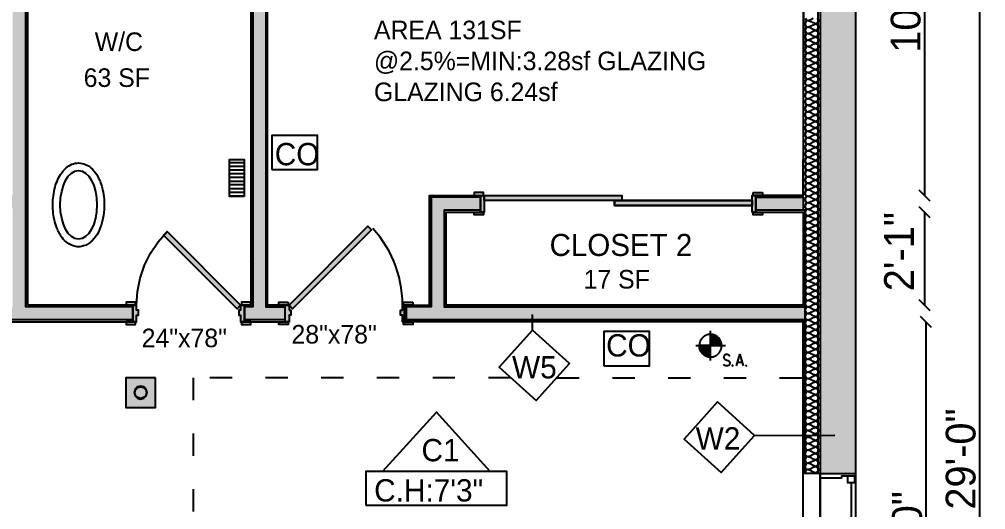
# Model space of a CAD drawing. Header units: inches. Extents: x 120 to 1121, y -124 to 610.
# Drawn here: x 659.7 to 919.9, y 311.3 to 443.3 of the extents above; entities that cross this region are included whole.
import ezdxf

# ---------------------------------------------------------------- set-up
doc = ezdxf.new("R2010")
doc.units = ezdxf.units.IN
doc.header["$LTSCALE"] = 0.5
doc.header["$MEASUREMENT"] = 0
doc.linetypes.add('ACAD_ISO03W100', pattern=[30, 12, -18])
doc.dimstyles.get("Standard").update_dxf_attribs({"dimtxt": 8, "dimasz": 3, "dimexe": 0.18, "dimexo": 0.0625, "dimgap": 1.03125, "dimtad": 1, "dimdec": 4, "dimzin": 0, "dimdsep": 46, "dimlunit": 4, "dimtxsty": 'Standard', "dimblk": 'ARCHTICK', "dimcen": 0.09, "dimse1": 1, "dimse2": 1, "dimclrd": 256, "dimclrt": 256, "dimadec": 0, "dimazin": 0, "dimtfac": 1, "dimtdec": 4, "dimtofl": 0, "dimtmove": 2, "dimatfit": 3, "dimfxl": 1, "dimtolj": 1, "dimtzin": 0, "dimlwd": -1, "dimarcsym": 0})

# ---------------------------------------------------------------- blocks, each defined once
blk = doc.blocks.new('_ArchTick')
at = {"color": 0, "linetype": 'ByBlock', "const_width": 0.15}
blk.add_lwpolyline([(-0.5, -0.5), (0.5, 0.5)], dxfattribs=at)
blk = doc.blocks.new('*D29')
at = {"transparency": 16777216}
blk.add_line((918.23, 517.82), (918.23, 169.32), dxfattribs=at)
at = {"layer": 'Defpoints', "color": 0, "transparency": 16777216}
for p in [(870.79, 517.82), (822.72, 169.32), (918.23, 169.32)]:
    blk.add_point(p, dxfattribs=at)
at = {"transparency": 16777216, "xscale": 3, "yscale": 3, "zscale": 3}
for p, rotation in [((918.23, 517.82), 90), ((918.23, 169.32), 270)]:
    blk.add_blockref('_ArchTick', p, dxfattribs=dict(at, rotation=rotation))
at = {"transparency": 16777216, "insert": (913.2, 324.9), "char_height": 8, "attachment_point": 5, "rotation": 90}
blk.add_mtext('\\A1;29\'-0"', dxfattribs=at)
blk = doc.blocks.new('*D30')
at = {"transparency": 16777216}
blk.add_line((903.42, 517.82), (903.42, 395.89), dxfattribs=at)
at = {"layer": 'Defpoints', "color": 0, "transparency": 16777216}
for p in [(870.79, 517.82), (870.79, 395.89), (903.42, 395.89)]:
    blk.add_point(p, dxfattribs=at)
at = {"transparency": 16777216, "xscale": 3, "yscale": 3, "zscale": 3}
for p, rotation in [((903.42, 517.82), 90), ((903.42, 395.89), 270)]:
    blk.add_blockref('_ArchTick', p, dxfattribs=dict(at, rotation=rotation))
at = {"transparency": 16777216, "insert": (898.39, 456.85), "char_height": 8, "attachment_point": 5, "rotation": 90}
blk.add_mtext('\\A1;10\'-1 3/4"', dxfattribs=at)
blk = doc.blocks.new('*D31')
at = {"transparency": 16777216}
blk.add_line((903.8, 361.84), (903.8, 243.42), dxfattribs=at)
at = {"layer": 'Defpoints', "color": 0, "transparency": 16777216}
for p in [(870.79, 361.84), (870.79, 243.42), (903.8, 243.42)]:
    blk.add_point(p, dxfattribs=at)
at = {"transparency": 16777216, "xscale": 3, "yscale": 3, "zscale": 3}
for p, rotation in [((903.8, 361.84), 90), ((903.8, 243.42), 270)]:
    blk.add_blockref('_ArchTick', p, dxfattribs=dict(at, rotation=rotation))
at = {"transparency": 16777216, "insert": (898.77, 302.63), "char_height": 8, "attachment_point": 5, "rotation": 90}
blk.add_mtext('\\A1;9\'-10"', dxfattribs=at)
blk = doc.blocks.new('*D51')
at = {"transparency": 16777216}
blk.add_line((903.42, 391.39), (903.42, 366.35), dxfattribs=at)
at = {"layer": 'Defpoints', "color": 0, "transparency": 16777216}
for p in [(870.79, 391.39), (870.79, 366.35), (903.42, 366.35)]:
    blk.add_point(p, dxfattribs=at)
at = {"transparency": 16777216, "xscale": 3, "yscale": 3, "zscale": 3}
for p, rotation in [((903.42, 391.39), 90), ((903.42, 366.35), 270)]:
    blk.add_blockref('_ArchTick', p, dxfattribs=dict(at, rotation=rotation))
at = {"transparency": 16777216, "insert": (896.56, 380.74), "char_height": 8, "attachment_point": 5, "rotation": 90}
blk.add_mtext('\\A1;2\'-1"', dxfattribs=at)

msp = doc.modelspace()

# ---------------------------------------------------------------- hatches: boundary and pattern name
at = {"true_color": 0xf0f0f0}
h = msp.add_hatch(color=7, dxfattribs=at)
h.dxf.hatch_style = 1
h.paths.add_polyline_path([(604.90586, 532.3379), (477.83181, 532.3379), (477.83181, 522.32356), (604.90586, 522.32356)])
h.paths.add_polyline_path([(758.12522, 532.3379), (634.94887, 532.3379), (634.94887, 522.32356), (635.04029, 522.32356), (758.12522, 522.32356)])
h.paths.add_polyline_path([(884.83358, 532.3379), (788.16822, 532.3379), (788.23126, 522.32356), (793.53377, 522.32356), (875.29295, 522.32356), (875.29295, 521.82285), (875.29295, 517.81709), (875.29295, 378.87561), (884.83358, 378.84871)])
h = msp.add_hatch(color=7, dxfattribs=at)
h.dxf.hatch_style = 1
h.paths.add_polyline_path([(690.27808, 365.84954), (661.48688, 365.84954), (661.48688, 366.35026), (661.48688, 517.81709), (657.98185, 517.81709), (657.98185, 395.89255), (657.48112, 395.89255), (655.47828, 395.89255), (655.47828, 392.38753), (657.48112, 392.38753), (657.98185, 392.38753), (657.98185, 366.35026), (657.98185, 365.84954), (590.88579, 365.84954), (590.88579, 366.35026), (590.88579, 392.38753), (591.3865, 392.38753), (593.38938, 392.38753), (593.38938, 395.89255), (591.3865, 395.89255), (590.88579, 395.89255), (587.38078, 395.89255), (587.38078, 366.35026), (587.38078, 365.84954), (581.62254, 365.84954), (581.62254, 362.34453), (690.27808, 362.34453)])
h.paths.add_polyline_path([(726.07935, 517.81717), (722.57436, 517.81717), (722.57433, 366.35026), (722.57433, 365.84954), (720.32111, 365.84954), (720.32111, 362.34453), (731.33687, 362.34453), (731.33687, 365.84954), (726.07935, 365.84954), (726.07935, 366.35026)])
h.paths.add_polyline_path([(871.28722, 365.84954), (870.78652, 365.84954), (774.14815, 365.84954), (774.14815, 366.35026), (774.14815, 391.88681), (774.64888, 391.88681), (783.91214, 391.88681), (783.91214, 395.39183), (774.64888, 395.39183), (774.14815, 395.39183), (770.64312, 395.39183), (770.64312, 366.35026), (770.64312, 365.84954), (763.88345, 365.84954), (763.88345, 362.34453), (870.78652, 362.34453), (871.28722, 362.34453)])
h.paths.add_polyline_path([(545.82128, 485.02017), (542.31626, 485.02017), (542.31626, 365.84954), (481.22916, 365.84954), (481.22917, 362.18747), (549.57665, 362.34453), (549.57665, 365.84954), (545.82128, 365.84954)])
at = {"true_color": 0xfcfcfc}
h = msp.add_hatch(color=7, dxfattribs=at)
h.dxf.hatch_style = 1
h.paths.add_polyline_path([(858.01824, 395.89255), (857.0168, 395.89255), (857.0168, 391.38611), (858.01824, 391.38611)])
h.paths.add_polyline_path([(859.77073, 396.64364), (857.26715, 396.64364), (857.26715, 395.89255), (858.01824, 395.89255), (859.77073, 395.89255)])
h.paths.add_polyline_path([(859.77073, 391.38611), (857.26715, 391.38611), (857.26715, 390.63502), (859.77073, 390.63502)])
h.paths.add_polyline_path([(784.6632, 391.38611), (783.91214, 391.38611), (782.15962, 391.38611), (782.15962, 390.63502), (784.6632, 390.63502)])
h.paths.add_polyline_path([(784.91358, 395.89255), (783.91214, 395.89255), (783.91214, 391.38611), (784.91358, 391.38611)])
h.paths.add_polyline_path([(784.6632, 396.64364), (782.15962, 396.64364), (782.15962, 395.89255), (784.6632, 395.89255)])
h = msp.add_hatch(color=7, dxfattribs=at)
h.dxf.hatch_style = 1
h.paths.add_polyline_path([(821.96661, 395.89255), (784.91358, 395.89255), (784.91358, 394.51558), (821.96661, 394.51558)])
h = msp.add_hatch(color=7, dxfattribs=at)
h.dxf.hatch_style = 1
h.paths.add_polyline_path([(857.0168, 394.51558), (819.96374, 394.51558), (819.96374, 393.13861), (857.0168, 393.13861)])
h = msp.add_hatch(color=7, dxfattribs=at)
h.dxf.hatch_style = 1
h.paths.add_polyline_path([(870.78652, 395.39183), (858.01824, 395.39183), (858.01824, 391.88681), (870.78652, 391.88681)])
at = {"true_color": 0xf0f0f0}
h = msp.add_hatch(color=7, dxfattribs=at)
h.dxf.hatch_style = 1
h.paths.add_polyline_path([(699.4923, 386.17764), (698.58243, 385.14014), (718.346, 365.3766), (719.31967, 366.35026)])
h = msp.add_hatch(color=7, dxfattribs=at)
h.dxf.hatch_style = 1
h.paths.add_polyline_path([(754.49177, 386.55639), (753.58192, 387.59388), (732.3383, 366.35026), (733.31196, 365.3766)])
at = {"true_color": 0xfcfcfc}
h = msp.add_hatch(color=7, dxfattribs=at)
h.dxf.hatch_style = 1
h.paths.add_polyline_path([(884.83358, 378.84871), (875.29295, 378.87561), (875.29295, 330.51153), (875.29295, 321.03539), (884.83358, 321.03539)])
h = msp.add_hatch(color=7, dxfattribs=at)
h.dxf.hatch_style = 1
h.paths.add_polyline_path([(457.1944, 251.93645), (454.6908, 251.93645), (454.6908, 251.18539), (457.1944, 251.18539)])
h.paths.add_polyline_path([(457.94546, 249.8084), (457.44475, 249.8084), (457.44475, 251.18539), (457.1944, 251.18539), (457, 246.67893), (457.44475, 246.67893), (457.44475, 248.43144), (457.94546, 248.43144)])
h.paths.add_polyline_path([(457.1944, 251.18539), (456.44331, 251.18539), (456.44331, 246.67893), (457, 246.67893)])
h.paths.add_polyline_path([(457, 246.67893), (454.6908, 246.67893), (454.6908, 245.92786), (457, 245.92786)])
h.paths.add_polyline_path([(457.1944, 246.67893), (457, 246.67893), (457, 245.92786), (457.1944, 245.92786)])
h.paths.add_polyline_path([(490.49206, 251.18539), (489.49064, 251.18539), (489.49064, 249.8084), (488.98992, 249.8084), (488.98992, 248.43144), (489.49064, 248.43144), (489.49064, 246.67893), (490.49206, 246.67893)])
h.paths.add_polyline_path([(492.24456, 251.93645), (489.74098, 251.93645), (489.74098, 251.18539), (490.49206, 251.18539), (492.24456, 251.18539)])
h.paths.add_polyline_path([(492.24456, 246.67893), (490.49206, 246.67893), (489.74098, 246.67893), (489.74098, 245.92786), (492.24456, 245.92786)])
h.paths.add_polyline_path([(691.78025, 364.97329), (691.27952, 364.97329), (691.27952, 366.35026), (690.27808, 366.35026), (690.27808, 361.84381), (691.27952, 361.84381), (691.27952, 363.59631), (691.78025, 363.59631)])
h.paths.add_polyline_path([(691.02917, 367.10133), (688.52559, 367.10133), (688.52559, 366.35026), (691.02917, 366.35026)])
h.paths.add_polyline_path([(691.02917, 361.84381), (688.52559, 361.84381), (688.52559, 361.09273), (691.02917, 361.09273)])
h.paths.add_polyline_path([(720.32111, 366.35026), (719.31967, 366.35026), (719.31967, 364.97329), (718.81896, 364.97329), (718.81896, 363.59631), (719.31967, 363.59631), (719.31967, 361.84381), (720.32111, 361.84381)])
h.paths.add_polyline_path([(722.0736, 367.10133), (719.57002, 367.10133), (719.57002, 366.35026), (722.0736, 366.35026)])
h.paths.add_polyline_path([(722.0736, 361.84381), (719.57002, 361.84381), (719.57002, 361.09273), (722.0736, 361.09273)])
h.paths.add_polyline_path([(732.08795, 361.84381), (731.33687, 361.84381), (729.58437, 361.84381), (729.58437, 361.09273), (732.08795, 361.09273)])
h.paths.add_polyline_path([(732.08795, 367.10133), (729.58437, 367.10133), (729.58437, 366.35026), (731.33687, 366.35026), (732.08795, 366.35026)])
h.paths.add_polyline_path([(765.63598, 361.84381), (763.38273, 361.84381), (763.1324, 361.84381), (763.1324, 361.09273), (765.63598, 361.09273)])
h.paths.add_polyline_path([(765.63598, 367.10133), (763.1324, 367.10133), (763.1324, 366.35026), (763.88345, 366.35026), (765.63598, 366.35026)])
h.paths.add_polyline_path([(763.88345, 366.35026), (763.38273, 366.35026), (763.38273, 365.84954), (763.88345, 365.84954)])
h.paths.add_polyline_path([(763.88345, 362.34453), (763.38273, 362.34453), (763.38273, 361.84381), (763.88345, 361.84381)])
h = msp.add_hatch(color=256)
h.dxf.hatch_style = 1
h.paths.add_polyline_path([(763.88345, 365.84954), (763.38273, 365.84954), (763.38273, 362.34453), (763.88345, 362.34453)])
h.paths.add_polyline_path([(732.83904, 364.97329), (732.3383, 364.97329), (732.3383, 366.35026), (731.33687, 366.35026), (731.33687, 361.84381), (732.3383, 361.84381), (732.3383, 363.59631), (732.83904, 363.59631)])
h.paths.add_polyline_path([(763.38273, 366.35026), (762.88201, 366.35026), (762.88201, 364.97329), (762.38131, 364.97329), (762.38131, 363.59631), (762.88201, 363.59631), (762.88201, 361.84381), (763.38273, 361.84381)])
at = {"transparency": 33554559}
msp.add_hatch(color=256, dxfattribs=at).paths.add_polyline_path([(696.40285, 338.77166), (696.40285, 346.78314), (688.39138, 346.78314), (688.39138, 338.77166)])

# ---------------------------------------------------------------- linework, layer by layer
for p, q in [((661.98758, 366.35026), (661.98758, 517.81709)), ((722.0736, 517.81709), (722.0736, 366.35026)), ((870.78652, 517.81709), (870.78652, 395.89255)), ((661.67332, 435.86896), (661.98758, 435.86896)), ((871.28722, 424.61476), (871.26078, 424.56894)), ((722.21856, 422.78726), (722.0736, 422.53621)), ((870.99683, 413.85714), (870.78652, 413.49281)), ((661.74552, 410.33703), (661.48688, 409.88904)), ((661.67332, 405.10493), (661.98758, 405.10493)), ((777.73739, 395.89255), (777.6441, 395.73096)), ((857.26715, 395.89255), (857.26715, 396.64364)), ((857.26715, 396.64364), (859.77073, 396.64364)), ((859.77073, 395.89255), (857.26715, 395.89255)), ((859.77073, 396.64364), (859.77073, 395.89255)), ((870.78652, 395.89255), (859.77073, 395.89255)), ((770.64312, 393.85964), (770.64, 393.85422)), ((819.96374, 393.13861), (819.96374, 394.51558)), ((819.96374, 394.51558), (857.0168, 394.51558)), ((857.0168, 393.13861), (819.96374, 393.13861)), ((857.0168, 394.51558), (857.0168, 393.13861)), ((870.78652, 395.39183), (870.78652, 391.88681)), ((770.14242, 389.7229), (770.19347, 389.7229)), ((871.21346, 386.40976), (870.79048, 387.14243)), ((661.98758, 379.99227), (661.82539, 379.71133)), ((661.67332, 379.46822), (661.98758, 379.46822)), ((722.43517, 377.47963), (722.0736, 378.10589)), ((774.4748, 379.46822), (774.64888, 379.46822)), ((870.81278, 372.5196), (870.78652, 372.47409)), ((770.14242, 369.21354), (770.19347, 369.21354)), ((690.27808, 366.35026), (661.98758, 366.35026)), ((690.27808, 361.84381), (690.27808, 366.35026)), ((719.31967, 366.35026), (718.346, 365.3766)), ((718.346, 365.3766), (719.31967, 366.35026)), ((722.0736, 366.35026), (720.32111, 366.35026)), ((871.28722, 362.34453), (871.28722, 365.84954)), ((690.27808, 362.34453), (581.62254, 362.34453)), ((581.62254, 361.84381), (690.27808, 361.84381)), ((731.33687, 362.34453), (720.32111, 362.34453)), ((797.87217, 359.61288), (797.87217, 363.78248)), ((838.03229, 361.84381), (837.83087, 362.19267)), ((847.17657, 362.34453), (846.88748, 361.84381)), ((857.68175, 331.26108), (879.30284, 331.31505)), ((883.67996, 318.5318), (883.67996, 300.88152))]:
    msp.add_line(p, q)
at = {"linetype": 'ACAD_ISO03W100'}
msp.add_line((804.42541, 346.78314), (870.78652, 346.78314), dxfattribs=at)
for points in [[(598.71927, 522.32356), (477.83181, 522.32356), (477.83181, 532.3379), (884.83358, 532.3379), (884.83358, 228.90349), (837.23848, 228.90349), (875.29295, 228.90349), (885.30729, 228.90349)], [(793.53377, 522.32356), (788.16822, 522.32356), (875.29295, 522.32356), (875.29295, 521.82285), (875.29295, 517.81709), (875.29295, 330.51153), (875.29295, 265.8998), (875.29295, 278.97517), (870.78652, 278.97517)], [(874.79224, 321.03539), (874.79224, 330.51153), (874.79224, 517.81709), (874.79224, 518.31783), (874.79224, 521.82285), (793.53377, 521.82285), (788.25963, 521.82285)], [(690.27808, 365.84954), (661.48688, 365.84954), (661.48688, 366.35026), (661.48688, 517.81709), (657.98185, 517.81709), (661.48688, 517.81709)], [(720.32111, 366.35026), (720.32111, 361.84381), (731.33687, 361.84381), (731.33687, 366.35026), (726.58006, 366.35026), (726.58006, 517.81709)], [(722.57436, 517.81709), (722.57433, 366.35026), (722.57433, 365.84954), (720.32111, 365.84954)], [(726.07935, 517.81709), (726.07935, 366.35026), (726.07935, 365.84954), (731.33687, 365.84954)], [(858.01824, 395.39183), (870.78652, 395.39183), (870.78652, 395.39183), (871.28722, 517.81709), (871.28722, 518.31783), (793.53377, 518.31783), (788.25963, 518.31783)], [(716.30432, 404.78675), (720.30432, 404.78675)], [(716.30432, 403.74677), (720.30432, 403.74677)], [(716.30432, 402.78675), (720.30432, 402.78675)], [(716.30432, 401.74677), (720.30432, 401.74677)], [(716.30432, 400.78675), (720.30432, 400.78675)], [(716.30432, 399.74677), (720.30432, 399.74677)], [(716.30432, 398.78675), (720.30432, 398.78675)], [(716.30432, 397.74677), (720.30432, 397.74677)], [(716.30432, 396.78675), (720.30432, 396.78675)], [(716.30432, 395.74677), (720.30432, 395.74677)], [(871.28722, 361.84381), (763.38273, 361.84381), (763.38273, 366.35026), (770.14242, 366.35026), (770.14242, 395.89255), (770.64312, 395.89255), (774.64888, 395.89255), (782.15962, 395.89255), (784.6632, 395.89255), (784.6632, 396.64364), (782.15962, 396.64364), (782.15962, 395.89255)], [(783.91214, 395.89255), (783.91214, 391.38611), (783.91214, 395.89255), (784.91358, 395.89255), (821.96661, 395.89255), (821.96661, 394.51558), (784.91358, 394.51558), (784.91358, 395.89255), (784.91358, 391.38611), (783.91214, 391.38611)], [(858.01824, 391.38611), (858.01824, 395.89255), (858.01824, 391.38611), (857.0168, 391.38611), (857.0168, 395.89255), (858.01824, 395.89255)], [(783.91214, 395.39183), (774.64888, 395.39183), (774.14815, 395.39183), (770.64312, 395.39183), (770.64312, 366.35026), (770.64312, 365.84954), (763.38273, 365.84954)], [(783.91214, 391.88681), (774.64888, 391.88681), (774.14815, 391.88681), (774.14815, 366.35026), (774.14815, 365.84954), (870.78652, 365.84954), (871.28722, 365.84954), (871.28722, 391.88681), (870.78652, 391.88681), (858.01824, 391.88681)], [(859.77073, 391.38611), (859.77073, 390.63502), (857.26715, 390.63502), (857.26715, 391.38611), (859.77073, 391.38611), (870.78652, 391.38611), (870.78652, 366.35026), (774.64888, 366.35026), (774.64888, 391.38611), (782.15962, 391.38611), (784.6632, 391.38611), (784.6632, 390.63502), (782.15962, 390.63502), (782.15962, 391.38611)], [(691.27952, 366.35026), (691.5194, 370.01022), (692.23497, 373.60758), (693.41396, 377.08076), (695.03619, 380.37034), (697.07392, 383.42002), (699.4923, 386.17764)], [(871.28722, 321.03539), (871.28722, 330.51153), (871.28722, 362.34453), (870.78652, 362.34453), (763.38273, 362.34453)], [(822.71769, 169.31819), (789.26107, 169.31819), (822.71769, 169.31819), (822.71769, 238.91782), (822.71769, 242.92356), (822.71769, 243.42426), (870.78652, 243.42426), (870.78652, 278.97517), (870.78652, 321.03539), (870.78652, 361.84381)], [(845.83824, 351.40249), (845.83824, 359.44249)], [(845.83824, 358.39728), (846.40104, 358.39728), (845.83824, 358.39728)], [(841.81824, 355.42249), (849.85824, 355.42249)], [(850.98383, 352.52808), (850.74263, 352.84968), (850.42103, 353.01048), (849.93863, 353.01048), (849.61703, 352.84968), (849.37583, 352.52808), (849.37583, 352.28688), (849.45623, 351.96528), (849.61703, 351.88488), (849.77783, 351.72408), (850.50143, 351.40248), (850.74263, 351.24168), (850.82303, 351.16128), (850.98383, 350.83968), (850.98383, 350.43768), (850.74263, 350.11608), (850.42103, 349.95528), (849.93863, 349.95528), (849.61703, 350.11608), (849.37583, 350.43768)], [(852.83306, 349.95529), (853.71747, 353.01048), (854.60187, 349.95529)], [(851.78782, 350.27688), (851.62705, 350.11607), (851.78782, 349.95529), (851.86824, 350.11607)], [(853.15467, 351.00048), (854.28026, 351.00048)], [(855.40586, 350.27688), (855.32544, 350.11607), (855.40586, 349.95529), (855.56663, 350.11607)], [(786.5, 321.5), (772, 337.5), (757.5, 321.5)], [(884.83358, 278.97517), (875.29295, 278.97517), (875.29295, 321.03539), (870.78652, 321.03539)], [(873.77593, 321.03539), (874.20807, 321.16056), (874.43099, 321.03539)], [(884.83358, 320.2843), (881.0512, 320.2843), (881.0512, 319.7836), (875.29295, 319.7836), (875.29295, 321.03539), (884.83358, 321.03539), (884.83358, 278.97517), (875.29295, 278.97517), (875.29295, 280.22695), (881.0512, 280.22695)], [(884.55621, 320.2843), (884.55621, 318.5318), (882.80371, 318.5318), (882.80371, 320.2843)]]:
    msp.add_lwpolyline(points)
at = {"color": 254, "true_color": 0xdcdcdc}
for points in [[(874.53266, 443.65393), (874.75792, 443.21931), (874.75792, 442.70056), (874.53266, 442.26594), (874.20807, 442.0837), (873.42386, 442.31086), (872.6556, 442.73277), (871.8714, 442.95995), (871.5468, 442.77768), (871.32153, 442.34306), (871.32153, 441.82431), (871.5468, 441.38969), (871.8714, 441.20742), (872.6556, 441.43461), (873.42386, 441.85652), (874.20807, 442.0837), (874.53266, 441.90143), (874.75792, 441.46681), (874.75792, 440.94806), (874.53266, 440.51344), (874.20807, 440.33117), (873.42386, 440.55837), (872.6556, 440.98027), (871.8714, 441.20742), (871.5468, 441.02516), (871.32153, 440.59056), (871.32153, 440.07181), (871.5468, 439.63719), (871.8714, 439.45493), (872.6556, 439.68209), (873.42386, 440.10399), (874.20807, 440.33117), (874.53266, 440.14892), (874.75792, 439.71429), (874.75792, 439.19555), (874.53266, 438.76092), (874.20807, 438.57869), (873.42386, 438.80584), (872.6556, 439.22774), (871.8714, 439.45493), (871.5468, 439.27267), (871.32153, 438.83804), (871.32153, 438.3193), (871.5468, 437.88467), (871.8714, 437.70241), (872.6556, 437.92959), (873.42386, 438.35149), (874.20807, 438.57869), (874.53266, 438.39642), (874.75792, 437.9618), (874.75792, 437.44305), (874.53266, 437.00842), (874.20807, 436.82616), (873.42386, 437.05334), (872.6556, 437.47525), (871.8714, 437.70241), (871.5468, 437.52014), (871.32153, 437.08555), (871.32153, 436.5668), (871.5468, 436.13218), (871.8714, 435.94991), (872.6556, 436.17707), (873.42386, 436.59897), (874.20807, 436.82616), (874.53266, 436.64389), (874.75792, 436.20927), (874.75792, 435.69053), (874.53266, 435.25591), (874.20807, 435.07365), (873.42386, 435.30082), (872.6556, 435.72272), (871.8714, 435.94991), (871.5468, 435.76765), (871.32153, 435.33302), (871.32153, 434.81428), (871.5468, 434.37965), (871.8714, 434.19739), (872.6556, 434.42458), (873.42386, 434.84648), (874.20807, 435.07365), (874.53266, 434.89139), (874.75792, 434.45676), (874.75792, 433.93803), (874.53266, 433.50341), (874.20807, 433.32114), (873.42386, 433.54831), (872.6556, 433.97021), (871.8714, 434.19739), (871.5468, 434.01514), (871.32153, 433.58052), (871.32153, 433.06177), (871.5468, 432.62715), (871.8714, 432.44488), (872.6556, 432.67206), (873.42386, 433.09397), (874.20807, 433.32114), (874.53266, 433.13887), (874.75792, 432.70425), (874.75792, 432.18552), (874.53266, 431.7509), (874.20807, 431.56863), (873.42386, 431.79581), (872.6556, 432.21771), (871.8714, 432.44488), (871.5468, 432.26263), (871.32153, 431.828), (871.32153, 431.30925), (871.5468, 430.87463), (871.8714, 430.69237), (872.6556, 430.91956), (873.42386, 431.34146), (874.20807, 431.56863), (874.53266, 431.38637), (874.75792, 430.95174), (874.75792, 430.43301), (874.53266, 429.99838), (874.20807, 429.81613), (873.42386, 430.0433), (872.6556, 430.4652), (871.8714, 430.69237), (871.5468, 430.51012), (871.32153, 430.07549), (871.32153, 429.55675), (871.5468, 429.12213), (871.8714, 428.93988), (872.6556, 429.16705), (873.42386, 429.58895), (874.20807, 429.81613), (874.53266, 429.63386), (874.75792, 429.19924), (874.75792, 428.6805), (874.53266, 428.24588), (874.20807, 428.06361), (873.42386, 428.29078), (872.6556, 428.71269), (871.8714, 428.93988), (871.5468, 428.75761), (871.32153, 428.32299), (871.32153, 427.80424), (871.5468, 427.36962), (871.8714, 427.18736), (872.6556, 427.41453), (873.42386, 427.83644), (874.20807, 428.06361), (874.53266, 427.88135), (874.75792, 427.44672), (874.75792, 426.92799), (874.53266, 426.49337), (874.20807, 426.3111), (873.42386, 426.53828), (872.6556, 426.96018), (871.8714, 427.18736), (871.5468, 427.0051), (871.32153, 426.57047), (871.32153, 426.05173), (871.5468, 425.6171), (871.8714, 425.43485), (872.6556, 425.66203), (873.42386, 426.08393), (874.20807, 426.3111), (874.53266, 426.12884), (874.75792, 425.69421), (874.75792, 425.17549), (874.53266, 424.74085), (874.20807, 424.5586), (873.42386, 424.78577), (872.6556, 425.20767), (871.8714, 425.43485), (871.5468, 425.25259), (871.32153, 424.81797), (871.32153, 424.29922), (871.5468, 423.8646), (871.8714, 423.68235), (872.6556, 423.90952), (873.42386, 424.33142), (874.20807, 424.5586), (874.53266, 424.37633), (874.75792, 423.94171), (874.75792, 423.42297), (874.53266, 422.98835), (874.20807, 422.80608), (873.42386, 423.03325), (872.6556, 423.45516), (871.8714, 423.68235), (871.5468, 423.50008), (871.32153, 423.06546), (871.32153, 422.54671), (871.5468, 422.11209), (871.8714, 421.92984), (872.6556, 422.15701), (873.42386, 422.57891), (874.20807, 422.80608), (874.53266, 422.62382), (874.75792, 422.18921), (874.75792, 421.67046), (874.53266, 421.23584), (874.20807, 421.05357), (873.42386, 421.28075), (872.6556, 421.70265), (871.8714, 421.92984), (871.5468, 421.74757), (871.32153, 421.31295), (871.32153, 420.79421), (871.5468, 420.35958), (871.8714, 420.17733), (872.6556, 420.4045), (873.42386, 420.8264), (874.20807, 421.05357), (874.53266, 420.87131), (874.75792, 420.4367), (874.75792, 419.91796), (874.53266, 419.48333), (874.20807, 419.30107), (873.42386, 419.52824), (872.6556, 419.95014), (871.8714, 420.17733), (871.5468, 419.99507), (871.32153, 419.56044), (871.32153, 419.04169), (871.5468, 418.60707), (871.8714, 418.42482), (872.6556, 418.65199), (873.42386, 419.07389), (874.20807, 419.30107), (874.53266, 419.1188), (874.75792, 418.68419), (874.75792, 418.16545), (874.53266, 417.73082), (874.20807, 417.54856), (873.42386, 417.77573), (872.6556, 418.19764), (871.8714, 418.42482), (871.5468, 418.24255), (871.32153, 417.80793), (871.32153, 417.28918), (871.5468, 416.85456), (871.8714, 416.67231), (872.6556, 416.89949), (873.42386, 417.32139), (874.20807, 417.54856), (874.53266, 417.36629), (874.75792, 416.93168), (874.75792, 416.41293), (874.53266, 415.97831), (874.20807, 415.79605), (873.42386, 416.02322), (872.6556, 416.44512), (871.8714, 416.67231), (871.5468, 416.49005), (871.32153, 416.05542), (871.32153, 415.53668), (871.5468, 415.10205), (871.8714, 414.9198), (872.6556, 415.14697), (873.42386, 415.56887), (874.20807, 415.79605), (874.53266, 415.61379), (874.75792, 415.17917), (874.75792, 414.66043), (874.53266, 414.22581), (874.20807, 414.04354), (873.42386, 414.27071), (872.6556, 414.69261), (871.8714, 414.9198), (871.5468, 414.73754), (871.32153, 414.30291), (871.32153, 413.78417), (871.5468, 413.34954), (871.8714, 413.16729), (872.6556, 413.39446), (873.42386, 413.81637), (874.20807, 414.04354), (874.53266, 413.86127), (874.75792, 413.42667), (874.75792, 412.90792), (874.53266, 412.47329), (874.20807, 412.29103), (873.42386, 412.51821), (872.6556, 412.94011), (871.8714, 413.16729), (871.5468, 412.98502), (871.32153, 412.5504), (871.32153, 412.03165), (871.5468, 411.59703), (871.8714, 411.41478), (872.6556, 411.64196), (873.42386, 412.06386), (874.20807, 412.29103), (874.53266, 412.10877), (874.75792, 411.67415), (874.75792, 411.15541), (874.53266, 410.72078), (874.20807, 410.53852), (873.42386, 410.76571), (872.6556, 411.18759), (871.8714, 411.41478), (871.5468, 411.23252), (871.32153, 410.79789), (871.32153, 410.27915), (871.5468, 409.84453), (871.8714, 409.66228), (872.6556, 409.88944), (873.42386, 410.31134), (874.20807, 410.53852), (874.53266, 410.35626), (874.75792, 409.92165), (874.75792, 409.4029), (874.53266, 408.96828), (874.20807, 408.78601), (873.42386, 409.0132), (872.6556, 409.43509), (871.8714, 409.66228), (871.5468, 409.48001), (871.32153, 409.04539), (871.32153, 408.52664), (871.5468, 408.09201), (871.8714, 407.90976), (872.6556, 408.13693), (873.42386, 408.55884), (874.20807, 408.78601), (874.53266, 408.60374), (874.75792, 408.16914), (874.75792, 407.65039), (874.53266, 407.21577), (874.20807, 407.0335), (873.42386, 407.26069), (872.6556, 407.68258), (871.8714, 407.90976), (871.5468, 407.72749), (871.32153, 407.29287), (871.32153, 406.77413), (871.5468, 406.3395), (871.8714, 406.15725), (872.6556, 406.38443), (873.42386, 406.80633), (874.20807, 407.0335), (874.53266, 406.85125), (874.75792, 406.41662), (874.75792, 405.89789), (874.53266, 405.46325), (874.20807, 405.281), (873.42386, 405.50818), (872.6556, 405.93006), (871.8714, 406.15725), (871.5468, 405.97499), (871.32153, 405.54037), (871.32153, 405.02162), (871.5468, 404.58701), (871.8714, 404.40475), (872.6556, 404.63192), (873.42386, 405.05382), (874.20807, 405.281), (874.53266, 405.09874), (874.75792, 404.66412), (874.75792, 404.14537), (874.53266, 403.71075), (874.20807, 403.52848), (873.42386, 403.75567), (872.6556, 404.17756), (871.8714, 404.40475), (871.5468, 404.22248), (871.32153, 403.78786), (871.32153, 403.26911), (871.5468, 402.8345), (871.8714, 402.65223), (872.6556, 402.87941), (873.42386, 403.30131), (874.20807, 403.52848), (874.53266, 403.34623), (874.75792, 402.91161), (874.75792, 402.39286), (874.53266, 401.95824), (874.20807, 401.77597), (873.42386, 402.00316), (872.6556, 402.42505), (871.8714, 402.65223), (871.5468, 402.46997), (871.32153, 402.03534), (871.32153, 401.51661), (871.5468, 401.08199), (871.8714, 400.89973), (872.6556, 401.1269), (873.42386, 401.5488), (874.20807, 401.77597), (874.53266, 401.59373), (874.75792, 401.15909), (874.75792, 400.64036), (874.53266, 400.20573), (874.20807, 400.02347), (873.42386, 400.25065), (872.6556, 400.67255), (871.8714, 400.89973), (871.5468, 400.71746), (871.32153, 400.28284), (871.32153, 399.76409), (871.5468, 399.32949), (871.8714, 399.14722), (872.6556, 399.37439), (873.42386, 399.79629), (874.20807, 400.02347), (874.53266, 399.84121), (874.75792, 399.40659), (874.75792, 398.88784), (874.53266, 398.45322), (874.20807, 398.27095), (873.42386, 398.49814), (872.6556, 398.92005), (871.8714, 399.14722), (871.5468, 398.96495), (871.32153, 398.53033), (871.32153, 398.01158), (871.5468, 397.57697), (871.8714, 397.39471), (872.6556, 397.62188), (873.42386, 398.04378), (874.20807, 398.27095), (874.53266, 398.0887), (874.75792, 397.65408), (874.75792, 397.13533), (874.53266, 396.70071), (874.20807, 396.51845), (873.42386, 396.74564), (872.6556, 397.16754), (871.8714, 397.39471), (871.5468, 397.21245), (871.32153, 396.77782), (871.32153, 396.25908), (871.5468, 395.82446), (871.8714, 395.6422), (872.6556, 395.86937), (873.42386, 396.29127), (874.20807, 396.51845), (874.53266, 396.3362), (874.75792, 395.90157), (874.75792, 395.38283), (874.53266, 394.94821), (874.20807, 394.76594), (873.42386, 394.99312), (872.6556, 395.41502), (871.8714, 395.6422), (871.5468, 395.45993), (871.32153, 395.02531), (871.32153, 394.50656), (871.5468, 394.07196), (871.8714, 393.88969), (872.6556, 394.11686), (873.42386, 394.53877), (874.20807, 394.76594), (874.53266, 394.58369), (874.75792, 394.14906), (874.75792, 393.63032), (874.53266, 393.19569), (874.20807, 393.01343), (873.42386, 393.24061), (872.6556, 393.66252), (871.8714, 393.88969), (871.5468, 393.70742), (871.32153, 393.2728), (871.32153, 392.75405), (871.5468, 392.31944), (871.8714, 392.13718), (872.6556, 392.36436), (873.42386, 392.78626), (874.20807, 393.01343), (874.53266, 392.83117), (874.75792, 392.39655), (874.75792, 391.87781), (874.53266, 391.44318), (874.20807, 391.26092), (873.42386, 391.48811), (872.6556, 391.91001), (871.8714, 392.13718), (871.5468, 391.95492), (871.32153, 391.52029), (871.32153, 391.00155), (871.5468, 390.56693), (871.8714, 390.38467), (872.6556, 390.61184), (873.42386, 391.03374), (874.20807, 391.26092), (874.53266, 391.07867), (874.75792, 390.64405), (874.75792, 390.1253), (874.53266, 389.69068), (874.20807, 389.50841), (873.42386, 389.73559), (872.6556, 390.15749), (871.8714, 390.38467), (871.5468, 390.20241), (871.32153, 389.76778), (871.32153, 389.24905), (871.5468, 388.81443), (871.8714, 388.63216), (872.6556, 388.85933), (873.42386, 389.28124), (874.20807, 389.50841), (874.53266, 389.32616), (874.75792, 388.89153), (874.75792, 388.37279), (874.53266, 387.93816), (874.20807, 387.7559), (873.42386, 387.98309), (872.6556, 388.40499), (871.8714, 388.63216), (871.5468, 388.44989), (871.32153, 388.01527), (871.32153, 387.49654), (871.5468, 387.06192), (871.8714, 386.87965), (872.6556, 387.10683), (873.42386, 387.52873), (874.20807, 387.7559), (874.53266, 387.57365), (874.75792, 387.13902), (874.75792, 386.62028), (874.53266, 386.18565), (874.20807, 386.00339), (873.42386, 386.23058), (872.6556, 386.65248), (871.8714, 386.87965), (871.5468, 386.69739), (871.32153, 386.26277), (871.32153, 385.74404), (871.5468, 385.30941), (871.8714, 385.12715), (872.6556, 385.35431), (873.42386, 385.77621), (874.20807, 386.00339), (874.53266, 385.82114), (874.75792, 385.38652), (874.75792, 384.86777), (874.53266, 384.43315), (874.20807, 384.2509), (873.42386, 384.47807), (872.6556, 384.89997), (871.8714, 385.12715), (871.5468, 384.94488), (871.32153, 384.51025), (871.32153, 383.99152), (871.5468, 383.5569), (871.8714, 383.37463), (872.6556, 383.60181), (873.42386, 384.02371), (874.20807, 384.2509), (874.53266, 384.06863), (874.75792, 383.63401), (874.75792, 383.11526), (874.53266, 382.68064), (874.20807, 382.49838), (873.42386, 382.72556), (872.6556, 383.14746), (871.8714, 383.37463), (871.5468, 383.19237), (871.32153, 382.75774), (871.32153, 382.23901), (871.5468, 381.80439), (871.8714, 381.62213), (872.6556, 381.8493), (873.42386, 382.2712), (874.20807, 382.49838), (874.53266, 382.31613), (874.75792, 381.88149), (874.75792, 381.36276), (874.53266, 380.92813), (874.20807, 380.74588), (873.42386, 380.97305), (872.6556, 381.39495), (871.8714, 381.62213), (871.5468, 381.43986), (871.32153, 381.00524), (871.32153, 380.48651), (871.5468, 380.05188), (871.8714, 379.86962), (872.6556, 380.09679), (873.42386, 380.51869), (874.20807, 380.74588), (874.53266, 380.56361), (874.75792, 380.12899), (874.75792, 379.61024), (874.53266, 379.17562), (874.20807, 378.99337), (873.42386, 379.22054), (872.6556, 379.64245), (871.8714, 379.86962), (871.5468, 379.68735), (871.32153, 379.25273), (871.32153, 378.73399), (871.5468, 378.29937), (871.8714, 378.1171), (872.6556, 378.34428), (873.42386, 378.76618), (874.20807, 378.99337), (874.53266, 378.8111), (874.75792, 378.37648), (874.75792, 377.85773), (874.53266, 377.42311), (874.20807, 377.24085), (873.42386, 377.46803), (872.6556, 377.88993), (871.8714, 378.1171), (871.5468, 377.93485), (871.32153, 377.50021), (871.32153, 376.98149), (871.5468, 376.54686), (871.8714, 376.3646), (872.6556, 376.59177), (873.42386, 377.01367), (874.20807, 377.24085), (874.53266, 377.0586), (874.75792, 376.62397), (874.75792, 376.10523), (874.53266, 375.6706), (874.20807, 375.48834), (873.42386, 375.71552), (872.6556, 376.13742), (871.8714, 376.3646), (871.5468, 376.18233), (871.32153, 375.74771), (871.32153, 375.22898), (871.5468, 374.79436), (871.8714, 374.61209), (872.6556, 374.83926), (873.42386, 375.26117), (874.20807, 375.48834), (874.53266, 375.30608), (874.75792, 374.87146), (874.75792, 374.35271), (874.53266, 373.91809), (874.20807, 373.73582), (873.42386, 373.96301), (872.6556, 374.38492), (871.8714, 374.61209), (871.5468, 374.42982), (871.32153, 373.9952), (871.32153, 373.47647), (871.5468, 373.04184), (871.8714, 372.85958), (872.6556, 373.08675), (873.42386, 373.50865), (874.20807, 373.73582), (874.53266, 373.55357), (874.75792, 373.11895), (874.75792, 372.60021), (874.53266, 372.16558), (874.20807, 371.98333), (873.42386, 372.21051), (872.6556, 372.63241), (871.8714, 372.85958), (871.5468, 372.67732), (871.32153, 372.24269), (871.32153, 371.72396), (871.5468, 371.28933), (871.8714, 371.10707), (872.6556, 371.33424), (873.42386, 371.75614), (874.20807, 371.98333), (874.53266, 371.80107), (874.75792, 371.36645), (874.75792, 370.8477), (874.53266, 370.41308), (874.20807, 370.23082), (873.42386, 370.45799), (872.6556, 370.87989), (871.8714, 371.10707), (871.5468, 370.9248), (871.32153, 370.49018), (871.32153, 369.97145), (871.5468, 369.53683), (871.8714, 369.35456), (872.6556, 369.58173), (873.42386, 370.00364), (874.20807, 370.23082), (874.53266, 370.04856), (874.75792, 369.61393), (874.75792, 369.09519), (874.53266, 368.66056), (874.20807, 368.47831), (873.42386, 368.70549), (872.6556, 369.12739), (871.8714, 369.35456), (871.5468, 369.17229), (871.32153, 368.73767), (871.32153, 368.21894), (871.5468, 367.78431), (871.8714, 367.60205), (872.6556, 367.82923), (873.42386, 368.25113), (874.20807, 368.47831), (874.53266, 368.29605), (874.75792, 367.86142), (874.75792, 367.34268), (874.53266, 366.90805), (874.20807, 366.72581), (873.42386, 366.95298), (872.6556, 367.37488), (871.8714, 367.60205), (871.5468, 367.41979), (871.32153, 366.98517), (871.32153, 366.46643), (871.5468, 366.03181), (871.8714, 365.84954), (872.6556, 366.07671), (873.42386, 366.49861), (874.20807, 366.72581), (874.53266, 366.54354), (874.75792, 366.10892), (874.75792, 365.59017), (874.53266, 365.15555), (874.20807, 364.97329), (873.42386, 365.20046), (872.6556, 365.62237), (871.8714, 365.84954), (871.5468, 365.66728), (871.32153, 365.23267), (871.32153, 364.71392), (871.5468, 364.2793), (871.8714, 364.09703), (872.6556, 364.32421), (873.42386, 364.74611), (874.20807, 364.97329), (874.53266, 364.79103), (874.75792, 364.3564), (874.75792, 363.83766), (874.53266, 363.40303), (874.20807, 363.22078), (873.42386, 363.44796), (872.6556, 363.86986), (871.8714, 364.09703), (871.5468, 363.91477), (871.32153, 363.48016), (871.32153, 362.96141), (871.5468, 362.52679), (871.8714, 362.34453), (872.6556, 362.5717), (873.42386, 362.9936), (874.20807, 363.22078), (874.53266, 363.03852), (874.75792, 362.60389), (874.75792, 362.08515), (874.53266, 361.65053), (874.20807, 361.46828), (873.42386, 361.69545), (872.6556, 362.11735), (871.8714, 362.34453), (871.5468, 362.16226), (871.32153, 361.72765), (871.32153, 361.20891), (871.5468, 360.77428), (871.8714, 360.59201), (872.6556, 360.81918), (873.42386, 361.24109), (874.20807, 361.46828), (874.53266, 361.28601), (874.75792, 360.85139), (874.75792, 360.33264), (874.53266, 359.89802), (874.20807, 359.71577), (873.42386, 359.94294), (872.6556, 360.36485), (871.8714, 360.59201), (871.5468, 360.40975), (871.32153, 359.97514), (871.32153, 359.45639), (871.5468, 359.02177), (871.8714, 358.8395), (872.6556, 359.06668), (873.42386, 359.48858), (874.20807, 359.71577), (874.53266, 359.5335), (874.75792, 359.09888), (874.75792, 358.58013), (874.53266, 358.14551), (874.20807, 357.96325), (873.42386, 358.19043), (872.6556, 358.61233), (871.8714, 358.8395), (871.5468, 358.65724), (871.32153, 358.22263), (871.32153, 357.70389), (871.5468, 357.26926), (871.8714, 357.087), (872.6556, 357.31417), (873.42386, 357.73607), (874.20807, 357.96325), (874.53266, 357.781), (874.75792, 357.34637), (874.75792, 356.82763), (874.53266, 356.393), (874.20807, 356.21075), (873.42386, 356.43792), (872.6556, 356.85982), (871.8714, 357.087), (871.5468, 356.90473), (871.32153, 356.47012), (871.32153, 355.95138), (871.5468, 355.51675), (871.8714, 355.33449), (872.6556, 355.56167), (873.42386, 355.98357), (874.20807, 356.21075), (874.53266, 356.02848), (874.75792, 355.59386), (874.75792, 355.07511), (874.53266, 354.64049), (874.20807, 354.45824), (873.42386, 354.68541), (872.6556, 355.10732), (871.8714, 355.33449), (871.5468, 355.15222), (871.32153, 354.71761), (871.32153, 354.19886), (871.5468, 353.76424), (871.8714, 353.58197), (872.6556, 353.80917), (873.42386, 354.23105), (874.20807, 354.45824), (874.53266, 354.27597), (874.75792, 353.84135), (874.75792, 353.32261), (874.53266, 352.88798), (874.20807, 352.70573), (873.42386, 352.9329), (872.6556, 353.3548), (871.8714, 353.58197), (871.5468, 353.39972), (871.32153, 352.9651), (871.32153, 352.44636), (871.5468, 352.01173), (871.8714, 351.82947), (872.6556, 352.05666), (873.42386, 352.47854), (874.20807, 352.70573), (874.53266, 352.52347), (874.75792, 352.08884), (874.75792, 351.5701), (874.53266, 351.13547), (874.20807, 350.95322), (873.42386, 351.18039), (872.6556, 351.60229), (871.8714, 351.82947), (871.5468, 351.64722), (871.32153, 351.2126), (871.32153, 350.69385), (871.5468, 350.25923), (871.8714, 350.07696), (872.6556, 350.30414), (873.42386, 350.72604), (874.20807, 350.95322), (874.53266, 350.77095), (874.75792, 350.33633), (874.75792, 349.81758), (874.53266, 349.38296), (874.20807, 349.20071), (873.42386, 349.42789), (872.6556, 349.84979), (871.8714, 350.07696), (871.5468, 349.89469), (871.32153, 349.46008), (871.32153, 348.94134), (871.5468, 348.50671), (871.8714, 348.32445), (872.6556, 348.55164), (873.42386, 348.97352), (874.20807, 349.20071), (874.53266, 349.01845), (874.75792, 348.58382), (874.75792, 348.06508), (874.53266, 347.63045), (874.20807, 347.44821), (873.42386, 347.67538), (872.6556, 348.09728), (871.8714, 348.32445), (871.5468, 348.14219), (871.32153, 347.70757), (871.32153, 347.18883), (871.5468, 346.75421), (871.8714, 346.57194), (872.6556, 346.79913), (873.42386, 347.22101), (874.20807, 347.44821), (874.53266, 347.26594), (874.75792, 346.83132), (874.75792, 346.31257), (874.53266, 345.87795), (874.20807, 345.69569), (873.42386, 345.92286), (872.6556, 346.34477), (871.8714, 346.57194), (871.5468, 346.38967), (871.32153, 345.95507), (871.32153, 345.43632), (871.5468, 345.0017), (871.8714, 344.81943), (872.6556, 345.04661), (873.42386, 345.46851), (874.20807, 345.69569), (874.53266, 345.51343), (874.75792, 345.0788), (874.75792, 344.56006), (874.53266, 344.12543), (874.20807, 343.94318), (873.42386, 344.17036), (872.6556, 344.59226), (871.8714, 344.81943), (871.5468, 344.63718), (871.32153, 344.20255), (871.32153, 343.68381), (871.5468, 343.24918), (871.8714, 343.06693), (872.6556, 343.29411), (873.42386, 343.716), (874.20807, 343.94318), (874.53266, 343.76092), (874.75792, 343.32629), (874.75792, 342.80755), (874.53266, 342.37293), (874.20807, 342.19068), (873.42386, 342.41785), (872.6556, 342.83975), (871.8714, 343.06693), (871.5468, 342.88467), (871.32153, 342.45005), (871.32153, 341.9313), (871.5468, 341.49668), (871.8714, 341.31441), (872.6556, 341.5416), (873.42386, 341.96349), (874.20807, 342.19068), (874.53266, 342.00841), (874.75792, 341.57379), (874.75792, 341.05504), (874.53266, 340.62043), (874.20807, 340.43816), (873.42386, 340.66533), (872.6556, 341.08724), (871.8714, 341.31441), (871.5468, 341.13216), (871.32153, 340.69754), (871.32153, 340.17879), (871.5468, 339.74417), (871.8714, 339.5619), (872.6556, 339.78909), (873.42386, 340.21098), (874.20807, 340.43816), (874.53266, 340.2559), (874.75792, 339.82127), (874.75792, 339.30253), (874.53266, 338.86792), (874.20807, 338.68565), (873.42386, 338.91283), (872.6556, 339.33473), (871.8714, 339.5619), (871.5468, 339.37965), (871.32153, 338.94503), (871.32153, 338.42629), (871.5468, 337.99166), (871.8714, 337.8094), (872.6556, 338.03658), (873.42386, 338.45848), (874.20807, 338.68565), (874.53266, 338.50339), (874.75792, 338.06877), (874.75792, 337.55002), (874.53266, 337.11541), (874.20807, 336.93315), (873.42386, 337.16032), (872.6556, 337.58222), (871.8714, 337.8094), (871.5468, 337.62715), (871.32153, 337.19252), (871.32153, 336.67377), (871.5468, 336.23915), (871.8714, 336.05688), (872.6556, 336.28407), (873.42386, 336.70597), (874.20807, 336.93315), (874.53266, 336.75088), (874.75792, 336.31626), (874.75792, 335.79751), (874.53266, 335.3629), (874.20807, 335.18064), (873.42386, 335.40781), (872.6556, 335.82972), (871.8714, 336.05688), (871.5468, 335.87463), (871.32153, 335.44001), (871.32153, 334.92126), (871.5468, 334.48664), (871.8714, 334.30437), (872.6556, 334.53157), (873.42386, 334.95347), (874.20807, 335.18064), (874.53266, 334.99837), (874.75792, 334.56375), (874.75792, 334.04501), (874.53266, 333.61039), (874.20807, 333.42813), (873.42386, 333.6553), (872.6556, 334.0772), (871.8714, 334.30437), (871.5468, 334.12213), (871.32153, 333.6875), (871.32153, 333.16876), (871.5468, 332.73413), (871.8714, 332.55187), (872.6556, 332.77905), (873.42386, 333.20095), (874.20807, 333.42813), (874.53266, 333.24587), (874.75792, 332.81124), (874.75792, 332.2925), (874.53266, 331.85789), (874.20807, 331.67562), (873.42386, 331.90279), (872.6556, 332.32469), (871.8714, 332.55187), (871.5468, 332.36962), (871.32153, 331.93499), (871.32153, 331.41625), (871.5468, 330.98162), (871.8714, 330.79936), (872.6556, 331.02654), (873.42386, 331.44845), (874.20807, 331.67562), (874.53266, 331.49335), (874.75792, 331.05873), (874.75792, 330.53998), (874.53266, 330.10537), (874.20807, 329.92311), (873.42386, 330.15029), (872.6556, 330.57219), (871.8714, 330.79936), (871.5468, 330.6171), (871.32153, 330.18248), (871.32153, 329.66373), (871.5468, 329.22911), (871.8714, 329.04685), (872.6556, 329.27404), (873.42386, 329.69594), (874.20807, 329.92311), (874.53266, 329.74085), (874.75792, 329.30622), (874.75792, 328.78748), (874.53266, 328.35286), (874.20807, 328.1706), (873.42386, 328.39777), (872.6556, 328.81967), (871.8714, 329.04685), (871.5468, 328.8646), (871.32153, 328.42997), (871.32153, 327.91123), (871.5468, 327.47661), (871.8714, 327.29434), (872.6556, 327.52152), (873.42386, 327.94342), (874.20807, 328.1706), (874.53266, 327.98834), (874.75792, 327.55371), (874.75792, 327.03497), (874.53266, 326.60036), (874.20807, 326.41809), (873.42386, 326.64526), (872.6556, 327.06717), (871.8714, 327.29434), (871.5468, 327.11209), (871.32153, 326.67747), (871.32153, 326.15872), (871.5468, 325.72409), (871.8714, 325.54183), (872.6556, 325.76901), (873.42386, 326.19092), (874.20807, 326.41809), (874.53266, 326.23582), (874.75792, 325.8012), (874.75792, 325.28245), (874.53266, 324.84785), (874.20807, 324.66558), (873.42386, 324.89276), (872.6556, 325.31466), (871.8714, 325.54183), (871.5468, 325.35958), (871.32153, 324.92495), (871.32153, 324.40621), (871.5468, 323.97158), (871.8714, 323.78932), (872.6556, 324.01651), (873.42386, 324.43841), (874.20807, 324.66558), (874.53266, 324.48332), (874.75792, 324.04869), (874.75792, 323.52995), (874.53266, 323.09533), (874.20807, 322.91308), (873.42386, 323.14025), (872.6556, 323.56215), (871.8714, 323.78932), (871.5468, 323.60707), (871.32153, 323.17245), (871.32153, 322.6537), (871.5468, 322.21908), (871.8714, 322.03681), (872.6556, 322.264), (873.42386, 322.6859), (874.20807, 322.91308), (874.53266, 322.73081), (874.75792, 322.29619), (874.75792, 321.77745), (874.53266, 321.34283), (874.20807, 321.16056), (873.42386, 321.38773), (872.6556, 321.80964), (871.8714, 322.03681), (871.5468, 321.85456), (871.32153, 321.41994), (871.32153, 321.03539)], [(871.32153, 443.57684), (871.5468, 443.14221), (871.8714, 442.95995), (872.6556, 443.1871), (873.42386, 443.60901)]]:
    msp.add_lwpolyline(points, dxfattribs=at)
for points in [[(727.67249, 402.82608), (739.96384, 402.82608), (739.96384, 412.03346), (727.67249, 412.03346)], [(720.30432, 395.58674), (716.30432, 395.58674), (716.30432, 405.58674), (720.30432, 405.58674)], [(857.0168, 394.51558), (819.96374, 394.51558), (819.96374, 393.13861), (857.0168, 393.13861)], [(699.4923, 386.1281), (698.58243, 385.14014), (718.346, 365.3766), (698.51861, 385.20397), (699.49229, 386.17765), (719.31967, 366.35026)], [(699.4923, 386.17764), (698.51861, 385.20397), (718.346, 365.3766), (719.31967, 366.35026)], [(732.3383, 366.35026), (753.58192, 387.59388), (754.55559, 386.62021), (733.31196, 365.3766), (754.55559, 386.62021), (753.58192, 387.59388)], [(691.02917, 367.10133), (688.52559, 367.10133), (688.52559, 366.35026), (691.02917, 366.35026)], [(722.0736, 367.10133), (719.57002, 367.10133), (719.57002, 366.35026), (722.0736, 366.35026)], [(732.08795, 367.10133), (732.08795, 366.35026), (729.58437, 366.35026), (729.58437, 367.10133)], [(765.63598, 367.10133), (765.63598, 366.35026), (763.1324, 366.35026), (763.1324, 367.10133)], [(691.27952, 366.35026), (690.27808, 366.35026), (690.27808, 361.84381), (691.27952, 361.84381), (691.27952, 363.59631), (691.78025, 363.59631), (691.78025, 364.97329), (691.27952, 364.97329)], [(719.31967, 366.35026), (719.31967, 364.97329), (718.81896, 364.97329), (718.81896, 363.59631), (719.31967, 363.59631), (719.31967, 361.84381), (720.32111, 361.84381), (720.32111, 366.35026)], [(732.3383, 364.97329), (732.83904, 364.97329), (732.83904, 363.59631), (732.3383, 363.59631), (732.3383, 361.84381), (731.33687, 361.84381), (731.33687, 366.35026), (732.3383, 366.35026)], [(733.31196, 365.3766), (732.3383, 366.35026)], [(763.88345, 366.35026), (763.88345, 361.84381), (762.88201, 361.84381), (762.88201, 363.59631), (762.38131, 363.59631), (762.38131, 364.97329), (762.88201, 364.97329), (762.88201, 366.35026)], [(691.02917, 361.84381), (688.52559, 361.84381), (688.52559, 361.09273), (691.02917, 361.09273)], [(722.0736, 361.84381), (719.57002, 361.84381), (719.57002, 361.09273), (722.0736, 361.09273)], [(732.08795, 361.84381), (732.08795, 361.09273), (729.58437, 361.09273), (729.58437, 361.84381)], [(765.63598, 361.84381), (765.63598, 361.09273), (763.1324, 361.09273), (763.1324, 361.84381)], [(797.87217, 359.61288), (788.87217, 349.61288), (798.87217, 340.61288), (807.87217, 350.61288)], [(817.08463, 350), (829.37598, 350), (829.37598, 359.20738), (817.08463, 359.20738)], [(846.40104, 358.39728), (845.83824, 358.39728), (846.96383, 358.23648)], [(845.83824, 358.39728), (846.96383, 358.23648), (845.83824, 358.23648)], [(846.96383, 358.23648), (845.83824, 358.23648), (847.52663, 357.91488)], [(845.83824, 358.23648), (847.52663, 357.91488), (845.83824, 357.91488)], [(847.52663, 357.91488), (845.83824, 357.91488), (847.92866, 357.51288)], [(845.83824, 357.91488), (847.92866, 357.51288), (845.83824, 357.51288)], [(847.92866, 357.51288), (845.83824, 357.51288), (848.33062, 357.11088)], [(845.83824, 357.51288), (848.33062, 357.11088), (845.83824, 357.11088)], [(848.33062, 357.11088), (845.83824, 357.11088), (848.57187, 356.54808)], [(845.83824, 357.11088), (848.57187, 356.54808), (845.83824, 356.54808)], [(848.57187, 356.54808), (845.83824, 356.54808), (848.81306, 355.98529)], [(845.83824, 356.54808), (848.81306, 355.98529), (845.83824, 355.98529)], [(845.83824, 355.42249), (842.78306, 355.42249), (845.83824, 354.85968)], [(842.78306, 355.42249), (845.83824, 354.85968), (842.86342, 354.85968)], [(845.83824, 354.85968), (842.86342, 354.85968), (845.83824, 354.37728)], [(842.86342, 354.85968), (845.83824, 354.37728), (842.94383, 354.37728)], [(845.83824, 354.37728), (842.94383, 354.37728), (845.83824, 353.89488)], [(842.94383, 354.37728), (845.83824, 353.89488), (843.18502, 353.89488)], [(845.83824, 353.89488), (843.18502, 353.89488), (845.83824, 353.49288)], [(843.18502, 353.89488), (845.83824, 353.49288), (843.50663, 353.49288)], [(848.81306, 355.98529), (845.83824, 355.98529), (848.81306, 355.42249)], [(845.83824, 355.98529), (848.81306, 355.42249), (845.83824, 355.42249)], [(845.83824, 353.49288), (843.50663, 353.49288), (845.83824, 353.09088)], [(843.50663, 353.49288), (845.83824, 353.09088), (843.90866, 353.09088)], [(845.83824, 353.09088), (843.90866, 353.09088), (845.83824, 352.76929)], [(843.90866, 353.09088), (845.83824, 352.76929), (844.31062, 352.76929)], [(845.83824, 352.76929), (844.31062, 352.76929), (845.83824, 352.60849)], [(844.31062, 352.76929), (845.83824, 352.60849), (844.79306, 352.60849)], [(844.79306, 352.60849), (845.27544, 352.44768), (845.83824, 352.44768)], [(844.79306, 352.60849), (845.83824, 352.60849), (845.83824, 352.44768)], [(845.27544, 352.44768), (845.83824, 352.44768), (845.83824, 352.36728)], [(696.40285, 346.78314), (688.39138, 346.78314), (688.39138, 338.77166), (696.40285, 338.77166)], [(690.6446, 342.77741), (690.8794, 341.90116), (691.52087, 341.25969), (692.39712, 341.02489), (693.27338, 341.25969), (693.91484, 341.90116), (694.14963, 342.77741), (693.91484, 343.65366), (693.27338, 344.29513), (692.39712, 344.52991), (691.52087, 344.29513), (690.8794, 343.65366)], [(690.83288, 342.77741), (691.04244, 343.55952), (691.615, 344.13207), (692.39712, 344.34165), (693.17924, 344.13207), (693.75179, 343.55952), (693.96135, 342.77741), (693.75179, 341.99528), (693.17924, 341.42273), (692.39712, 341.21317), (691.615, 341.42273), (691.04244, 341.99528)], [(847.68175, 340.26108), (838.68175, 330.26108), (848.68175, 321.26108), (857.68175, 331.26108)], [(753, 312.5), (791, 312.5), (791, 321.5), (753, 321.5)]]:
    msp.add_lwpolyline(points, close=True)
at = {"linetype": 'ACAD_ISO03W100'}
msp.add_lwpolyline([(792.01633, 346.78314), (706.5, 346.78314), (706.5, 169.31819)], dxfattribs=at)
msp.add_arc((732.3383, 366.35026), 30.57474, 357.4187448, 42.3757782)
msp.add_ellipse((675.67294, 393.33899), major_axis=(0, -9.27923), ratio=0.530808287)
msp.add_open_spline([(675.67294, 382.05976), (676.13843, 382.05976), (676.60318, 382.13159), (677.48615, 382.40112), (677.90415, 382.59769), (678.67721, 383.08238), (679.03295, 383.37016), (680.01878, 384.34157), (680.5618, 385.12823), (681.45776, 386.88789), (681.80998, 387.86349), (682.32788, 389.9344), (682.49275, 391.02965), (682.67172, 393.92342), (682.53392, 395.74599), (681.86641, 398.69044), (681.44413, 399.87425), (680.47083, 401.67347), (679.98491, 402.35801), (678.9725, 403.37545), (678.48262, 403.75373), (677.39212, 404.32991), (676.78919, 404.52504), (675.54249, 404.65866), (674.90393, 404.59461), (673.71265, 404.23294), (673.16113, 403.93994), (672.17504, 403.20572), (671.73784, 402.76493), (670.96056, 401.77812), (670.61993, 401.23125), (669.68555, 399.38361), (669.24261, 397.92926), (668.73962, 394.84759), (668.68255, 393.22198), (668.96088, 390.06448), (669.29475, 388.53506), (670.19447, 386.19778), (670.66638, 385.30669), (671.6737, 383.97466), (672.15951, 383.47582), (673.16936, 382.7391), (673.6716, 382.47087), (674.67993, 382.14183), (675.17593, 382.05976), (675.67294, 382.05976)], degree=3, knots=[0, 0, 0, 0, 0.160635828, 0.160635828, 0.321271656, 0.321271656, 0.481907484, 0.481907484, 0.806207179, 0.806207179, 1.130506875, 1.130506875, 1.45480657, 1.45480657, 1.974435696, 1.974435696, 2.365660589, 2.365660589, 2.651547199, 2.651547199, 2.868155178, 2.868155178, 3.084763157, 3.084763157, 3.301371136, 3.301371136, 3.517979115, 3.517979115, 3.734587094, 3.734587094, 3.951195073, 3.951195073, 4.414073796, 4.414073796, 4.87695252, 4.87695252, 5.339831244, 5.339831244, 5.671177156, 5.671177156, 5.913726627, 5.913726627, 6.111670892, 6.111670892, 6.283185307, 6.283185307, 6.283185307, 6.283185307])
msp.add_rational_spline([(845.83826, 352.36729), (847.44626, 352.36729), (848.81306, 353.73409), (848.81306, 355.42249), (848.81306, 357.11089), (847.44626, 358.47769), (845.83826, 358.47769), (844.72013, 358.47818), (843.75163, 357.91941), (843.19242, 356.95116), (842.63322, 355.98291), (842.63322, 354.86478), (843.19242, 353.89653), (843.75163, 352.92828), (844.72013, 352.3695), (845.83826, 352.37)], [1, 1, 1, 1, 1, 1, 1, 0.910634261209, 0.910634261209, 1, 0.910634261209, 0.910634261209, 1, 0.910634261209, 0.910634261209, 1], degree=3, knots=[0, 0, 0, 0, 1, 1, 1, 2, 2, 2, 3.047493561, 3.047493561, 3.047493561, 4.094987122, 4.094987122, 4.094987122, 5.142480683, 5.142480683, 5.142480683, 5.142480683])
at = {"transparency": 33554559}
for points in [[(846.40104, 358.39728), (845.83824, 358.39728), (846.96383, 358.23648)], [(845.83824, 358.39728), (846.96383, 358.23648), (845.83824, 358.23648)], [(846.96383, 358.23648), (845.83824, 358.23648), (847.52663, 357.91488)], [(845.83824, 358.23648), (847.52663, 357.91488), (845.83824, 357.91488)], [(847.52663, 357.91488), (845.83824, 357.91488), (847.92866, 357.51288)], [(845.83824, 357.91488), (847.92866, 357.51288), (845.83824, 357.51288)], [(847.92866, 357.51288), (845.83824, 357.51288), (848.33062, 357.11088)], [(845.83824, 357.51288), (848.33062, 357.11088), (845.83824, 357.11088)], [(848.33062, 357.11088), (845.83824, 357.11088), (848.57187, 356.54808)], [(845.83824, 357.11088), (848.57187, 356.54808), (845.83824, 356.54808)], [(848.57187, 356.54808), (845.83824, 356.54808), (848.81306, 355.98529)], [(845.83824, 356.54808), (848.81306, 355.98529), (845.83824, 355.98529)], [(845.83824, 355.42249), (842.78306, 355.42249), (845.83824, 354.85968)], [(842.78306, 355.42249), (845.83824, 354.85968), (842.86342, 354.85968)], [(845.83824, 354.85968), (842.86342, 354.85968), (845.83824, 354.37728)], [(842.86342, 354.85968), (845.83824, 354.37728), (842.94383, 354.37728)], [(845.83824, 354.37728), (842.94383, 354.37728), (845.83824, 353.89488)], [(842.94383, 354.37728), (845.83824, 353.89488), (843.18502, 353.89488)], [(845.83824, 353.89488), (843.18502, 353.89488), (845.83824, 353.49288)], [(843.18502, 353.89488), (845.83824, 353.49288), (843.50663, 353.49288)], [(848.81306, 355.98529), (845.83824, 355.98529), (848.81306, 355.42249)], [(845.83824, 355.98529), (848.81306, 355.42249), (845.83824, 355.42249)], [(845.83824, 353.49288), (843.50663, 353.49288), (845.83824, 353.09088)], [(843.50663, 353.49288), (845.83824, 353.09088), (843.90866, 353.09088)], [(845.83824, 353.09088), (843.90866, 353.09088), (845.83824, 352.76929)], [(843.90866, 353.09088), (845.83824, 352.76929), (844.31062, 352.76929)], [(845.83824, 352.76929), (844.31062, 352.76929), (845.83824, 352.60849)], [(844.31062, 352.76929), (845.83824, 352.60849), (844.79306, 352.60849)], [(844.79306, 352.60849), (845.27544, 352.44768), (845.83824, 352.44768)], [(844.79306, 352.60849), (845.83824, 352.60849), (845.83824, 352.44768)], [(845.27544, 352.44768), (845.83824, 352.44768), (845.83824, 352.36728)]]:
    msp.add_solid(points, dxfattribs=at)

# ---------------------------------------------------------------- texts
for s, height, p in [('W/C', 5, (680.03362, 434.77094)), ('63 SF', 5, (677.0591, 425.09209)), ('CO', 6, (728.5, 404)), ('CLOSET 2', 5.942104, (802.49137, 379.57253)), ('17 SF', 5, (811.64077, 370.80644)), ('24"x78"', 5, (692.6596, 355)), ('28"x78"', 5, (733, 356)), ('CO', 6, (817.70117, 352.5)), ('W5', 6, (792.37217, 346.61288)), ('W2', 6, (841.81264, 327.44328)), ('C1', 6, (768, 324.28757)), ('C.H:7\'3"', 6, (755.25221, 313.46033))]:
    msp.add_text(s, height=height).set_placement(p)
at = {"insert": (755.20146, 442.93336), "char_height": 5, "attachment_point": 1}
msp.add_mtext_dynamic_manual_height_columns('AREA 131SF\\P@2.5%=MIN:3.28sf GLAZING\\PGLAZING 6.24sf', width=129.2216523, gutter_width=90, heights=[0], dxfattribs=at)

# ---------------------------------------------------------------- dimensions: what is measured, and where the dimension line sits
for base, p1, p2, text, picture, middle in [((918.22959, 169.31819), (870.78652, 517.81709), (822.71769, 169.31819), '29\'-0"', '*D29', (913.19834, 324.90097)), ((903.42068, 366.35026), (870.78652, 391.38611), (870.78652, 366.35026), '2\'-1"', '*D51', (896.55906, 380.73511))]:
    dim = msp.add_linear_dim(base=base, p1=p1, p2=p2, angle=90, text=text, dimstyle='Standard')
    dim.commit()
    dim.dimension.update_dxf_attribs({"geometry": picture, "text_midpoint": middle, "dimtype": 160})
for base, p1, p2, text, picture, middle in [((903.42068, 395.89255), (870.78652, 517.81709), (870.78652, 395.89255), '10\'-1 3/4"', '*D30', (898.38943, 456.85482)), ((903.80068, 243.42426), (870.78652, 361.84381), (870.78652, 243.42426), '9\'-10"', '*D31', (898.76943, 302.63403))]:
    dim = msp.add_linear_dim(base=base, p1=p1, p2=p2, angle=90, text=text, dimstyle='Standard')
    dim.commit()
    dim.dimension.update_dxf_attribs({"geometry": picture, "text_midpoint": middle})

doc.saveas('drawing.dxf')
